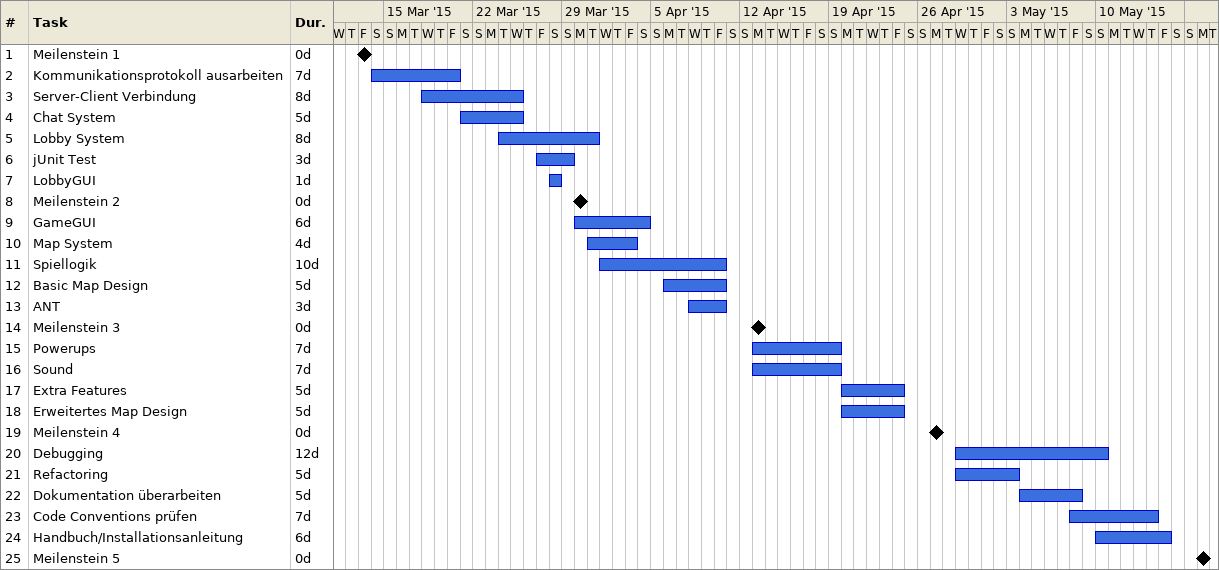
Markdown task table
| ID | Task | Duration | Start | Finish |
|---|---|---|---|---|
| 1 | Meilenstein 1 | 0d | 2015-03-13 | 2015-03-13 |
| 2 | Kommunikationsprotokoll ausarbeiten | 7d | 2015-03-14 | 2015-03-20 |
| 3 | Server-Client Verbindung | 8d | 2015-03-18 | 2015-03-25 |
| 4 | Chat System | 5d | 2015-03-21 | 2015-03-25 |
| 5 | Lobby System | 8d | 2015-03-24 | 2015-03-31 |
| 6 | jUnit Test | 3d | 2015-03-27 | 2015-03-29 |
| 7 | LobbyGUI | 1d | 2015-03-28 | 2015-03-28 |
| 8 | Meilenstein 2 | 0d | 2015-03-30 | 2015-03-30 |
| 9 | GameGUI | 6d | 2015-03-30 | 2015-04-04 |
| 10 | Map System | 4d | 2015-03-31 | 2015-04-03 |
| 11 | Spiellogik | 10d | 2015-04-01 | 2015-04-10 |
| 12 | Basic Map Design | 5d | 2015-04-06 | 2015-04-10 |
| 13 | ANT | 3d | 2015-04-08 | 2015-04-10 |
| 14 | Meilenstein 3 | 0d | 2015-04-13 | 2015-04-13 |
| 15 | Powerups | 7d | 2015-04-13 | 2015-04-19 |
| 16 | Sound | 7d | 2015-04-13 | 2015-04-19 |
| 17 | Extra Features | 5d | 2015-04-20 | 2015-04-24 |
| 18 | Erweitertes Map Design | 5d | 2015-04-20 | 2015-04-24 |
| 19 | Meilenstein 4 | 0d | 2015-04-27 | 2015-04-27 |
| 20 | Debugging | 12d | 2015-04-29 | 2015-05-10 |
| 21 | Refactoring | 5d | 2015-04-29 | 2015-05-03 |
| 22 | Dokumentation überarbeiten | 5d | 2015-05-04 | 2015-05-08 |
| 23 | Code Conventions prüfen | 7d | 2015-05-08 | 2015-05-14 |
| 24 | Handbuch/Installationsanleitung | 6d | 2015-05-10 | 2015-05-15 |
| 25 | Meilenstein 5 | 0d | 2015-05-18 | 2015-05-18 |
